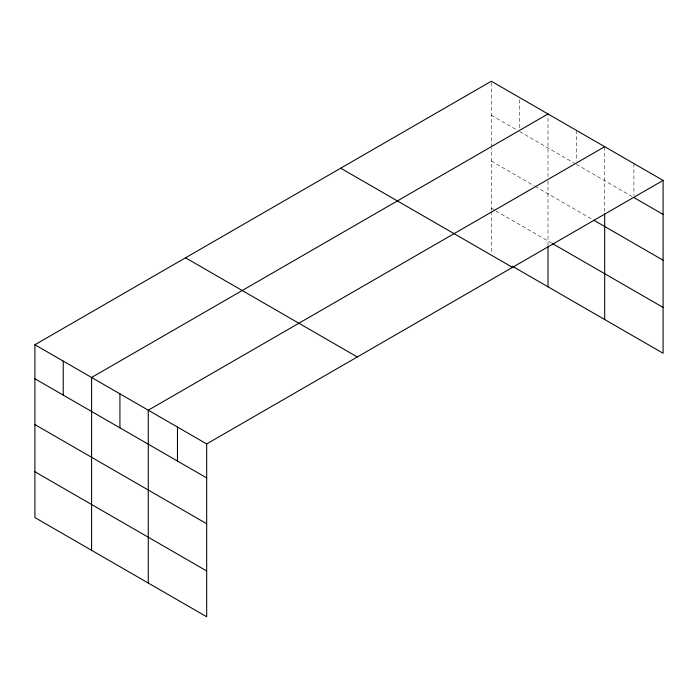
<?xml version="1.0" encoding="UTF-8"?>
<svg xmlns="http://www.w3.org/2000/svg" width="698" height="698" viewBox="0 0 698 698"><rect width="100%" height="100%" fill="white"/><g stroke="black" fill="none" stroke-linecap="round" stroke-linejoin="round"><path stroke-width="0.52" stroke-dasharray="3.49 2.62" d="M491.322 210.386L491.322 148.264M491.322 147.199L491.322 81.238M548.009 180.991L548.009 245.251M548.009 176.734L548.009 113.966M604.695 211.59L604.695 146.693M491.322 115.231L516.921 130.011M519.67 131.599L574.524 163.271M576.356 164.327L632.013 196.461M491.322 161.055L534.293 185.86M535.209 186.392L592.811 219.643M491.322 208.257L494.978 210.368M495.894 210.901L551.664 243.096M633.897 163.55L633.897 195.423M576.356 130.325L576.356 161.142M519.67 99.727L519.67 128.415M491.322 211.45L491.322 254.072"/><path stroke-width="1.05" d="M663.1 180.416L491.322 81.238L34.9 344.751L34.9 517.584L206.678 616.762L206.678 443.928L663.1 180.416L663.1 353.249L512.349 266.217M604.695 213.719L604.695 319.527M548.009 113.966L91.586 377.478L91.586 550.312M604.695 146.693L148.273 410.206L148.273 583.039M633.897 197.551L663.1 214.408M593.728 220.175L663.1 260.223M552.58 243.628L663.1 307.434M340.703 168.201L512.48 267.369M185.52 257.789L357.297 356.966M34.9 344.751L206.678 443.928M34.9 378.752L206.678 477.921M34.9 424.567L206.678 523.736M34.9 471.769L206.678 570.947M548.009 246.315L548.009 286.799M177.475 427.063L177.475 461.064M119.925 393.846L119.925 427.839M63.239 361.119L63.239 395.112"/></g></svg>
